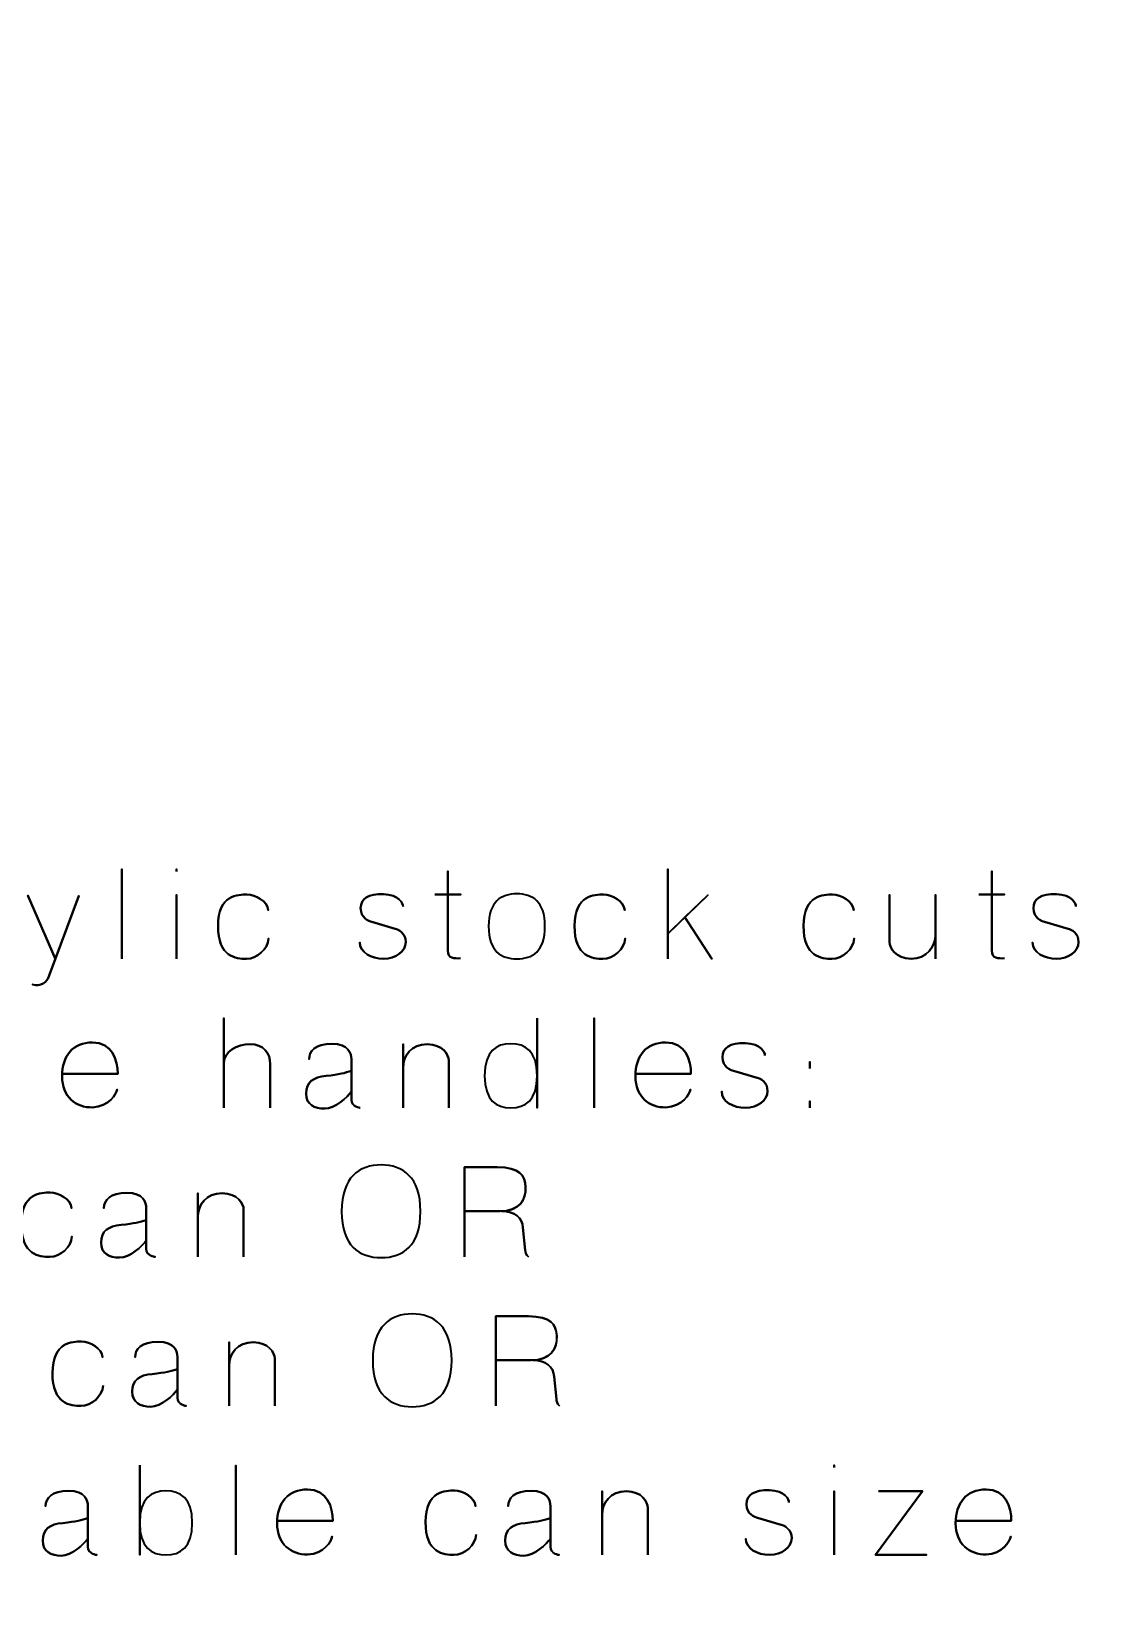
# Model space of a CAD drawing. Header units: inches. Extents: x 215 to 985, y -885 to -315.
# Drawn here: x 614.4 to 724.7, y -761.4 to -600.2 of the extents above; entities that cross this region are included whole.
import ezdxf

# ---------------------------------------------------------------- set-up
doc = ezdxf.new("R2010")
doc.units = ezdxf.units.IN
doc.header["$MEASUREMENT"] = 0
doc.layers.add('Layer 1', color=7, linetype='Continuous')

# ---------------------------------------------------------------- blocks, each defined once
blk = doc.blocks.new('block 322')
at = {"layer": 'Layer 1', "color": 179, "lineweight": 35, "true_color": 0x231f20}
for points, knots in [([(623.63, -695.05), (623.63, -695.05), (623.63, -685.89), (623.63, -685.89), (623.63, -685.89), (623.63, -695.05), (623.63, -695.05)], [0, 0, 0, 0, 1, 1, 1, 2, 2, 2, 2]), ([(629.24, -686.11), (629.24, -686.11), (629.24, -685.88), (629.24, -685.88), (629.24, -685.88), (629.24, -686.11), (629.24, -686.11)], [0, 0, 0, 0, 1, 1, 1, 2, 2, 2, 2]), ([(658.26, -694.99), (657.64, -695.02), (656.97, -695.05), (656.97, -694.2), (656.97, -693.34), (656.97, -686.07), (656.97, -686.07), (656.97, -686.07), (656.97, -693.34), (656.97, -694.2), (656.97, -695.05), (657.64, -695.02), (658.26, -694.99)], [0, 0, 0, 0, 1, 1, 1, 2, 2, 2, 3, 3, 3, 4, 4, 4, 4]), ([(679.46, -695.05), (679.46, -695.05), (679.46, -692.48), (679.46, -692.48), (679.46, -692.48), (681.21, -690.78), (681.21, -690.78), (681.21, -690.78), (683.98, -695.05), (683.98, -695.05), (683.98, -695.05), (681.21, -690.78), (681.21, -690.78), (681.21, -690.78), (683.55, -688.54), (683.55, -688.54), (683.55, -688.54), (679.46, -692.48), (679.46, -692.48), (679.46, -692.48), (679.46, -685.89), (679.46, -685.89), (679.46, -685.89), (679.46, -695.05), (679.46, -695.05)], [0, 0, 0, 0, 1, 1, 1, 2, 2, 2, 3, 3, 3, 4, 4, 4, 5, 5, 5, 6, 6, 6, 7, 7, 7, 8, 8, 8, 8]), ([(713.9, -694.99), (713.28, -695.02), (712.6, -695.05), (712.6, -694.2), (712.6, -693.34), (712.6, -686.07), (712.6, -686.07), (712.6, -686.07), (712.6, -693.34), (712.6, -694.2), (712.6, -695.05), (713.28, -695.02), (713.9, -694.99)], [0, 0, 0, 0, 1, 1, 1, 2, 2, 2, 3, 3, 3, 4, 4, 4, 4]), ([(616.85, -695.09), (616.85, -695.09), (614.01, -688.57), (614.01, -688.57), (614.01, -688.57), (616.85, -695.09), (616.85, -695.09)], [0, 0, 0, 0, 1, 1, 1, 2, 2, 2, 2]), ([(616.22, -696.76), (616.22, -696.76), (619.25, -688.62), (619.25, -688.62), (619.25, -688.62), (616.22, -696.76), (616.22, -696.76), (615.96, -697.48), (615.35, -697.93), (614.5, -697.67), (615.35, -697.93), (615.96, -697.48), (616.22, -696.76)], [0, 0, 0, 0, 1, 1, 1, 2, 2, 2, 3, 3, 3, 4, 4, 4, 4]), ([(629.24, -695.04), (629.24, -695.04), (629.24, -688.52), (629.24, -688.52), (629.24, -688.52), (629.24, -695.06), (629.24, -695.04)], [0, 0, 0, 0, 1, 1, 1, 2, 2, 2, 2]), ([(636.38, -695.05), (635.31, -695.05), (633.47, -694.87), (633.47, -691.68), (633.47, -688.51), (635.53, -688.47), (636.43, -688.47), (637.33, -688.47), (638.52, -689.17), (638.6, -690.06), (638.52, -689.17), (637.33, -688.47), (636.43, -688.47), (635.53, -688.47), (633.47, -688.51), (633.47, -691.68), (633.47, -694.87), (635.31, -695.05), (636.38, -695.05), (637.46, -695.05), (638.6, -694.05), (638.64, -692.98), (638.6, -694.05), (637.46, -695.05), (636.38, -695.05)], [0, 0, 0, 0, 1, 1, 1, 2, 2, 2, 3, 3, 3, 4, 4, 4, 5, 5, 5, 6, 6, 6, 7, 7, 7, 8, 8, 8, 8]), ([(652.39, -689.7), (652.42, -689.39), (652, -688.5), (650.4, -688.43), (648.8, -688.4), (648.06, -688.9), (648.06, -689.88), (648.06, -690.87), (648.89, -691.18), (649.19, -691.27), (649.19, -691.27), (651.59, -691.98), (651.59, -691.98), (651.91, -692.05), (652.67, -692.4), (652.67, -693.34), (652.67, -694.28), (651.67, -695.05), (650.4, -695.05), (649.13, -695.05), (647.97, -694.38), (647.97, -693.39), (647.97, -694.38), (649.13, -695.05), (650.4, -695.05), (651.67, -695.05), (652.67, -694.28), (652.67, -693.34), (652.67, -692.4), (651.91, -692.05), (651.59, -691.98), (651.59, -691.98), (649.19, -691.27), (649.19, -691.27), (648.89, -691.18), (648.06, -690.87), (648.06, -689.88), (648.06, -688.9), (648.8, -688.4), (650.4, -688.43), (652, -688.5), (652.42, -689.39), (652.39, -689.7)], [0, 0, 0, 0, 1, 1, 1, 2, 2, 2, 3, 3, 3, 4, 4, 4, 5, 5, 5, 6, 6, 6, 7, 7, 7, 8, 8, 8, 9, 9, 9, 10, 10, 10, 11, 11, 11, 12, 12, 12, 13, 13, 13, 14, 14, 14, 14]), ([(655.63, -688.47), (655.63, -688.47), (658.29, -688.47), (658.29, -688.47), (658.29, -688.47), (655.63, -688.47), (655.63, -688.47)], [0, 0, 0, 0, 1, 1, 1, 2, 2, 2, 2]), ([(661.14, -691.72), (661.14, -689.16), (662.45, -688.41), (664.03, -688.41), (665.61, -688.41), (666.91, -689.16), (666.91, -691.72), (666.91, -694.3), (665.61, -695.05), (664.03, -695.05), (662.45, -695.05), (661.14, -694.3), (661.14, -691.72)], [0, 0, 0, 0, 1, 1, 1, 2, 2, 2, 3, 3, 3, 4, 4, 4, 4]), ([(661.14, -691.72), (661.14, -689.16), (662.45, -688.41), (664.03, -688.41), (665.61, -688.41), (666.91, -689.16), (666.91, -691.72), (666.91, -694.3), (665.61, -695.05), (664.03, -695.05), (662.45, -695.05), (661.14, -694.3), (661.14, -691.72)], [0, 0, 0, 0, 1, 1, 1, 2, 2, 2, 3, 3, 3, 4, 4, 4, 4]), ([(672.84, -695.05), (671.77, -695.05), (669.93, -694.87), (669.93, -691.68), (669.93, -688.51), (671.99, -688.47), (672.89, -688.47), (673.79, -688.47), (674.99, -689.17), (675.06, -690.06), (674.99, -689.17), (673.79, -688.47), (672.89, -688.47), (671.99, -688.47), (669.93, -688.51), (669.93, -691.68), (669.93, -694.87), (671.77, -695.05), (672.84, -695.05), (673.92, -695.05), (675.06, -694.05), (675.1, -692.98), (675.06, -694.05), (673.92, -695.05), (672.84, -695.05)], [0, 0, 0, 0, 1, 1, 1, 2, 2, 2, 3, 3, 3, 4, 4, 4, 5, 5, 5, 6, 6, 6, 7, 7, 7, 8, 8, 8, 8]), ([(696.26, -695.05), (695.19, -695.05), (693.35, -694.87), (693.35, -691.68), (693.35, -688.51), (695.41, -688.47), (696.31, -688.47), (697.21, -688.47), (698.4, -689.17), (698.48, -690.06), (698.4, -689.17), (697.21, -688.47), (696.31, -688.47), (695.41, -688.47), (693.35, -688.51), (693.35, -691.68), (693.35, -694.87), (695.19, -695.05), (696.26, -695.05), (697.34, -695.05), (698.48, -694.05), (698.52, -692.98), (698.48, -694.05), (697.34, -695.05), (696.26, -695.05)], [0, 0, 0, 0, 1, 1, 1, 2, 2, 2, 3, 3, 3, 4, 4, 4, 5, 5, 5, 6, 6, 6, 7, 7, 7, 8, 8, 8, 8]), ([(702.15, -693.35), (702.15, -693.93), (702.74, -695.02), (704.35, -695.04), (705.97, -695.05), (706.84, -693.79), (706.84, -692.62), (706.84, -693.79), (705.97, -695.05), (704.35, -695.04), (702.74, -695.02), (702.15, -693.93), (702.15, -693.35), (702.15, -692.76), (702.15, -688.51), (702.15, -688.51), (702.15, -688.51), (702.15, -692.76), (702.15, -693.35)], [0, 0, 0, 0, 1, 1, 1, 2, 2, 2, 3, 3, 3, 4, 4, 4, 5, 5, 5, 6, 6, 6, 6]), ([(706.84, -695.04), (706.84, -695.04), (706.84, -688.51), (706.84, -688.51), (706.84, -688.51), (706.84, -695.04), (706.84, -695.04)], [0, 0, 0, 0, 1, 1, 1, 2, 2, 2, 2]), ([(711.27, -688.47), (711.27, -688.47), (713.92, -688.47), (713.92, -688.47), (713.92, -688.47), (711.27, -688.47), (711.27, -688.47)], [0, 0, 0, 0, 1, 1, 1, 2, 2, 2, 2]), ([(721.2, -689.7), (721.23, -689.39), (720.81, -688.5), (719.21, -688.43), (717.61, -688.4), (716.87, -688.9), (716.87, -689.88), (716.87, -690.87), (717.7, -691.18), (718, -691.27), (718, -691.27), (720.4, -691.98), (720.4, -691.98), (720.72, -692.05), (721.48, -692.4), (721.48, -693.34), (721.48, -694.28), (720.48, -695.05), (719.21, -695.05), (717.94, -695.05), (716.78, -694.38), (716.78, -693.39), (716.78, -694.38), (717.94, -695.05), (719.21, -695.05), (720.48, -695.05), (721.48, -694.28), (721.48, -693.34), (721.48, -692.4), (720.72, -692.05), (720.4, -691.98), (720.4, -691.98), (718, -691.27), (718, -691.27), (717.7, -691.18), (716.87, -690.87), (716.87, -689.88), (716.87, -688.9), (717.61, -688.4), (719.21, -688.43), (720.81, -688.5), (721.23, -689.39), (721.2, -689.7)], [0, 0, 0, 0, 1, 1, 1, 2, 2, 2, 3, 3, 3, 4, 4, 4, 5, 5, 5, 6, 6, 6, 7, 7, 7, 8, 8, 8, 9, 9, 9, 10, 10, 10, 11, 11, 11, 12, 12, 12, 13, 13, 13, 14, 14, 14, 14]), ([(634.07, -710.29), (634.07, -710.29), (634.07, -701.13), (634.07, -701.13), (634.07, -701.13), (634.07, -710.29), (634.07, -710.29)], [0, 0, 0, 0, 1, 1, 1, 2, 2, 2, 2]), ([(666.12, -701.11), (666.12, -701.11), (666.12, -710.29), (666.12, -710.29), (666.12, -710.29), (666.12, -701.11), (666.12, -701.11)], [0, 0, 0, 0, 1, 1, 1, 2, 2, 2, 2]), ([(671.93, -710.29), (671.93, -710.29), (671.93, -701.13), (671.93, -701.13), (671.93, -701.13), (671.93, -710.29), (671.93, -710.29)], [0, 0, 0, 0, 1, 1, 1, 2, 2, 2, 2]), ([(623.21, -706.81), (623.21, -705.4), (622.65, -703.6), (620.63, -703.6), (618.62, -703.6), (617.52, -704.97), (617.52, -707.06), (617.52, -709.17), (618.94, -710.29), (620.63, -710.24), (622.33, -710.19), (623.07, -708.87), (623.16, -708.4), (623.07, -708.87), (622.33, -710.19), (620.63, -710.24), (618.94, -710.29), (617.52, -709.17), (617.52, -707.06), (617.52, -704.97), (618.62, -703.6), (620.63, -703.6), (622.65, -703.6), (623.21, -705.4), (623.21, -706.81), (623.21, -706.81), (617.53, -706.81), (617.53, -706.81), (617.53, -706.81), (623.21, -706.81), (623.21, -706.81)], [0, 0, 0, 0, 1, 1, 1, 2, 2, 2, 3, 3, 3, 4, 4, 4, 5, 5, 5, 6, 6, 6, 7, 7, 7, 8, 8, 8, 9, 9, 9, 10, 10, 10, 10]), ([(638.82, -710.29), (638.82, -710.29), (638.82, -706.99), (638.82, -705.83), (638.82, -704.68), (638.12, -703.8), (636.76, -703.78), (635.38, -703.75), (634.07, -704.59), (634.07, -705.69), (634.07, -704.59), (635.38, -703.75), (636.76, -703.78), (638.12, -703.8), (638.82, -704.68), (638.82, -705.83), (638.82, -706.99), (638.82, -710.29), (638.82, -710.29)], [0, 0, 0, 0, 1, 1, 1, 2, 2, 2, 3, 3, 3, 4, 4, 4, 5, 5, 5, 6, 6, 6, 6]), ([(648.01, -710.29), (648.01, -710.29), (647.11, -710.23), (647.11, -709.46), (647.11, -709.46), (647.11, -705.29), (647.11, -705.29), (647.11, -704.75), (646.84, -703.74), (645.13, -703.74), (643.41, -703.74), (642.78, -704.51), (642.78, -705.31), (642.78, -704.51), (643.41, -703.74), (645.13, -703.74), (646.84, -703.74), (647.11, -704.75), (647.11, -705.29), (647.11, -705.29), (647.11, -709.46), (647.11, -709.46), (647.11, -710.23), (648.01, -710.29), (648.01, -710.29)], [0, 0, 0, 0, 1, 1, 1, 2, 2, 2, 3, 3, 3, 4, 4, 4, 5, 5, 5, 6, 6, 6, 7, 7, 7, 8, 8, 8, 8]), ([(657.07, -710.29), (657.07, -710.29), (657.07, -706.05), (657.07, -705.46), (657.07, -704.88), (656.48, -703.79), (654.87, -703.78), (653.24, -703.76), (652.39, -705.02), (652.39, -706.19), (652.39, -705.02), (653.24, -703.76), (654.87, -703.78), (656.48, -703.79), (657.07, -704.88), (657.07, -705.46), (657.07, -706.05), (657.07, -710.29), (657.07, -710.29)], [0, 0, 0, 0, 1, 1, 1, 2, 2, 2, 3, 3, 3, 4, 4, 4, 5, 5, 5, 6, 6, 6, 6]), ([(652.39, -710.29), (652.39, -710.29), (652.39, -703.78), (652.39, -703.78), (652.39, -703.78), (652.39, -710.29), (652.39, -710.29)], [0, 0, 0, 0, 1, 1, 1, 2, 2, 2, 2]), ([(663.42, -703.74), (664.89, -703.74), (666.11, -704.47), (666.11, -707.01), (666.11, -709.55), (664.89, -710.29), (663.42, -710.29), (661.94, -710.29), (660.74, -709.55), (660.74, -707.01), (660.74, -704.47), (661.94, -703.74), (663.42, -703.74)], [0, 0, 0, 0, 1, 1, 1, 2, 2, 2, 3, 3, 3, 4, 4, 4, 4]), ([(663.42, -703.74), (664.89, -703.74), (666.11, -704.47), (666.11, -707.01), (666.11, -709.55), (664.89, -710.29), (663.42, -710.29), (661.94, -710.29), (660.74, -709.55), (660.74, -707.01), (660.74, -704.47), (661.94, -703.74), (663.42, -703.74)], [0, 0, 0, 0, 1, 1, 1, 2, 2, 2, 3, 3, 3, 4, 4, 4, 4]), ([(676.17, -706.81), (676.17, -706.81), (681.84, -706.81), (681.84, -706.81), (681.84, -705.4), (681.29, -703.6), (679.27, -703.6), (677.26, -703.6), (676.16, -704.97), (676.16, -707.06), (676.16, -709.17), (677.58, -710.29), (679.27, -710.24), (680.97, -710.19), (681.7, -708.87), (681.79, -708.4), (681.7, -708.87), (680.97, -710.19), (679.27, -710.24), (677.58, -710.29), (676.16, -709.17), (676.16, -707.06), (676.16, -704.97), (677.26, -703.6), (679.27, -703.6), (681.29, -703.6), (681.84, -705.4), (681.84, -706.81), (681.84, -706.81), (676.17, -706.81), (676.17, -706.81)], [0, 0, 0, 0, 1, 1, 1, 2, 2, 2, 3, 3, 3, 4, 4, 4, 5, 5, 5, 6, 6, 6, 7, 7, 7, 8, 8, 8, 9, 9, 9, 10, 10, 10, 10]), ([(689.4, -704.94), (689.43, -704.63), (689.01, -703.74), (687.41, -703.67), (685.81, -703.64), (685.07, -704.14), (685.07, -705.12), (685.07, -706.11), (685.9, -706.42), (686.2, -706.51), (686.2, -706.51), (688.6, -707.22), (688.6, -707.22), (688.92, -707.29), (689.68, -707.64), (689.68, -708.58), (689.68, -709.52), (688.68, -710.29), (687.41, -710.29), (686.14, -710.29), (684.98, -709.62), (684.98, -708.63), (684.98, -709.62), (686.14, -710.29), (687.41, -710.29), (688.68, -710.29), (689.68, -709.52), (689.68, -708.58), (689.68, -707.64), (688.92, -707.29), (688.6, -707.22), (688.6, -707.22), (686.2, -706.51), (686.2, -706.51), (685.9, -706.42), (685.07, -706.11), (685.07, -705.12), (685.07, -704.14), (685.81, -703.64), (687.41, -703.67), (689.01, -703.74), (689.43, -704.63), (689.4, -704.94)], [0, 0, 0, 0, 1, 1, 1, 2, 2, 2, 3, 3, 3, 4, 4, 4, 5, 5, 5, 6, 6, 6, 7, 7, 7, 8, 8, 8, 9, 9, 9, 10, 10, 10, 11, 11, 11, 12, 12, 12, 13, 13, 13, 14, 14, 14, 14]), ([(694.01, -706.28), (694.01, -706.28), (694.01, -705.58), (694.01, -705.58), (694.01, -705.58), (694.01, -706.28), (694.01, -706.28)], [0, 0, 0, 0, 1, 1, 1, 2, 2, 2, 2]), ([(647.11, -708.63), (646.73, -709.17), (645.42, -710.4), (644.38, -710.37), (643.33, -710.33), (642.49, -710), (642.49, -708.83), (642.49, -707.65), (643.2, -707.15), (644.54, -707.03), (645.88, -706.9), (646.47, -706.7), (647.11, -706.52), (646.47, -706.7), (645.88, -706.9), (644.54, -707.03), (643.2, -707.15), (642.49, -707.65), (642.49, -708.83), (642.49, -710), (643.33, -710.33), (644.38, -710.37), (645.42, -710.4), (646.73, -709.17), (647.11, -708.63)], [0, 0, 0, 0, 1, 1, 1, 2, 2, 2, 3, 3, 3, 4, 4, 4, 5, 5, 5, 6, 6, 6, 7, 7, 7, 8, 8, 8, 8]), ([(694.01, -710.29), (694.01, -710.29), (694.01, -709.59), (694.01, -709.59), (694.01, -709.59), (694.01, -710.29), (694.01, -710.29)], [0, 0, 0, 0, 1, 1, 1, 2, 2, 2, 2]), ([(646.11, -720.88), (646.11, -717.38), (647.92, -716.13), (650.15, -716.13), (652.37, -716.13), (654.18, -717.38), (654.18, -720.88), (654.18, -724.39), (652.37, -725.61), (650.15, -725.61), (647.92, -725.61), (646.11, -724.39), (646.11, -720.88)], [0, 0, 0, 0, 1, 1, 1, 2, 2, 2, 3, 3, 3, 4, 4, 4, 4]), ([(646.11, -720.88), (646.11, -717.38), (647.92, -716.13), (650.15, -716.13), (652.37, -716.13), (654.18, -717.38), (654.18, -720.88), (654.18, -724.39), (652.37, -725.61), (650.15, -725.61), (647.92, -725.61), (646.11, -724.39), (646.11, -720.88)], [0, 0, 0, 0, 1, 1, 1, 2, 2, 2, 3, 3, 3, 4, 4, 4, 4]), ([(658.69, -725.53), (658.69, -725.53), (658.69, -716.37), (658.69, -716.37), (658.69, -716.37), (662.03, -716.37), (662.03, -716.37), (664.37, -716.37), (664.86, -717.17), (664.93, -718.41), (664.98, -719.64), (664.36, -720.86), (662.29, -720.86), (662.29, -720.86), (658.69, -720.86), (658.69, -720.86), (658.69, -720.86), (662.29, -720.86), (662.29, -720.86), (664.32, -720.86), (664.98, -719.64), (664.93, -718.41), (664.86, -717.17), (664.32, -716.37), (662.03, -716.37), (662.03, -716.37), (658.69, -716.37), (658.69, -716.37), (658.69, -716.37), (658.69, -725.53), (658.69, -725.53)], [0, 0, 0, 0, 1, 1, 1, 2, 2, 2, 3, 3, 3, 4, 4, 4, 5, 5, 5, 6, 6, 6, 7, 7, 7, 8, 8, 8, 9, 9, 9, 10, 10, 10, 10]), ([(616.26, -725.53), (615.2, -725.53), (613.35, -725.35), (613.35, -722.17), (613.35, -718.99), (615.41, -718.95), (616.31, -718.95), (617.21, -718.95), (618.41, -719.65), (618.48, -720.54), (618.41, -719.65), (617.21, -718.95), (616.31, -718.95), (615.41, -718.95), (613.35, -718.99), (613.35, -722.17), (613.35, -725.35), (615.2, -725.53), (616.26, -725.53), (617.34, -725.53), (618.48, -724.53), (618.52, -723.46), (618.48, -724.53), (617.34, -725.53), (616.26, -725.53)], [0, 0, 0, 0, 1, 1, 1, 2, 2, 2, 3, 3, 3, 4, 4, 4, 5, 5, 5, 6, 6, 6, 7, 7, 7, 8, 8, 8, 8]), ([(626.13, -724.7), (626.13, -724.7), (626.13, -720.53), (626.13, -720.53), (626.13, -719.99), (625.86, -718.98), (624.15, -718.98), (622.43, -718.98), (621.8, -719.75), (621.8, -720.55), (621.8, -719.75), (622.43, -718.98), (624.15, -718.98), (625.86, -718.98), (626.13, -719.99), (626.13, -720.53), (626.13, -720.53), (626.13, -724.7), (626.13, -724.7), (626.13, -725.47), (627.03, -725.53), (627.03, -725.53), (627.03, -725.53), (626.13, -725.47), (626.13, -724.7)], [0, 0, 0, 0, 1, 1, 1, 2, 2, 2, 3, 3, 3, 4, 4, 4, 5, 5, 5, 6, 6, 6, 7, 7, 7, 8, 8, 8, 8]), ([(636.09, -725.53), (636.09, -725.53), (636.09, -721.29), (636.09, -720.7), (636.09, -720.12), (635.5, -719.03), (633.89, -719.02), (632.26, -719), (631.41, -720.26), (631.41, -721.43), (631.41, -720.26), (632.26, -719), (633.89, -719.02), (635.5, -719.03), (636.09, -720.12), (636.09, -720.7), (636.09, -721.29), (636.09, -725.53), (636.09, -725.53)], [0, 0, 0, 0, 1, 1, 1, 2, 2, 2, 3, 3, 3, 4, 4, 4, 5, 5, 5, 6, 6, 6, 6]), ([(631.41, -725.53), (631.41, -725.53), (631.41, -719.02), (631.41, -719.02), (631.41, -719.02), (631.41, -725.53), (631.41, -725.53)], [0, 0, 0, 0, 1, 1, 1, 2, 2, 2, 2]), ([(623.4, -725.61), (622.35, -725.57), (621.51, -725.24), (621.51, -724.07), (621.51, -722.89), (622.22, -722.39), (623.56, -722.27), (624.9, -722.14), (625.49, -721.94), (626.13, -721.76), (625.49, -721.94), (624.9, -722.14), (623.56, -722.27), (622.22, -722.39), (621.51, -722.89), (621.51, -724.07), (621.51, -725.24), (622.35, -725.57), (623.4, -725.61), (624.44, -725.64), (625.75, -724.41), (626.13, -723.87), (625.75, -724.41), (624.44, -725.64), (623.4, -725.61)], [0, 0, 0, 0, 1, 1, 1, 2, 2, 2, 3, 3, 3, 4, 4, 4, 5, 5, 5, 6, 6, 6, 7, 7, 7, 8, 8, 8, 8]), ([(665.21, -725.53), (664.95, -725.35), (664.89, -725), (664.89, -724.84), (664.89, -724.84), (664.66, -722.53), (664.66, -722.53), (664.59, -721.54), (663.87, -720.86), (662.46, -720.86), (663.87, -720.86), (664.59, -721.54), (664.66, -722.53), (664.66, -722.53), (664.89, -724.84), (664.89, -724.84), (664.89, -725), (664.95, -725.35), (665.21, -725.53)], [0, 0, 0, 0, 1, 1, 1, 2, 2, 2, 3, 3, 3, 4, 4, 4, 5, 5, 5, 6, 6, 6, 6]), ([(649.3, -736.12), (649.3, -732.62), (651.11, -731.37), (653.33, -731.37), (655.56, -731.37), (657.37, -732.62), (657.37, -736.12), (657.37, -739.63), (655.56, -740.85), (653.33, -740.85), (651.11, -740.85), (649.3, -739.63), (649.3, -736.12)], [0, 0, 0, 0, 1, 1, 1, 2, 2, 2, 3, 3, 3, 4, 4, 4, 4]), ([(649.3, -736.12), (649.3, -732.62), (651.11, -731.37), (653.33, -731.37), (655.56, -731.37), (657.37, -732.62), (657.37, -736.12), (657.37, -739.63), (655.56, -740.85), (653.33, -740.85), (651.11, -740.85), (649.3, -739.63), (649.3, -736.12)], [0, 0, 0, 0, 1, 1, 1, 2, 2, 2, 3, 3, 3, 4, 4, 4, 4]), ([(661.88, -740.77), (661.88, -740.77), (661.88, -731.61), (661.88, -731.61), (661.88, -731.61), (665.22, -731.61), (665.22, -731.61), (667.56, -731.61), (668.05, -732.41), (668.12, -733.65), (668.17, -734.88), (667.54, -736.1), (665.47, -736.1), (665.47, -736.1), (661.88, -736.1), (661.88, -736.1), (661.88, -736.1), (665.47, -736.1), (665.47, -736.1), (667.51, -736.1), (668.17, -734.88), (668.12, -733.65), (668.05, -732.41), (667.51, -731.61), (665.22, -731.61), (665.22, -731.61), (661.88, -731.61), (661.88, -731.61), (661.88, -731.61), (661.88, -740.77), (661.88, -740.77)], [0, 0, 0, 0, 1, 1, 1, 2, 2, 2, 3, 3, 3, 4, 4, 4, 5, 5, 5, 6, 6, 6, 7, 7, 7, 8, 8, 8, 9, 9, 9, 10, 10, 10, 10]), ([(621.71, -738.7), (621.67, -739.77), (620.53, -740.77), (619.45, -740.77), (618.38, -740.77), (616.54, -740.59), (616.54, -737.4), (616.54, -734.23), (618.6, -734.19), (619.5, -734.19), (620.4, -734.19), (621.6, -734.89), (621.67, -735.78), (621.6, -734.89), (620.4, -734.19), (619.5, -734.19), (618.6, -734.19), (616.54, -734.23), (616.54, -737.4), (616.54, -740.59), (618.38, -740.77), (619.45, -740.77), (620.53, -740.77), (621.67, -739.77), (621.71, -738.7)], [0, 0, 0, 0, 1, 1, 1, 2, 2, 2, 3, 3, 3, 4, 4, 4, 5, 5, 5, 6, 6, 6, 7, 7, 7, 8, 8, 8, 8]), ([(629.32, -739.94), (629.32, -739.94), (629.32, -735.77), (629.32, -735.77), (629.32, -735.23), (629.05, -734.22), (627.34, -734.22), (625.62, -734.22), (624.99, -734.99), (624.99, -735.79), (624.99, -734.99), (625.62, -734.22), (627.34, -734.22), (629.05, -734.22), (629.32, -735.23), (629.32, -735.77), (629.32, -735.77), (629.32, -739.94), (629.32, -739.94), (629.32, -740.71), (630.22, -740.77), (630.22, -740.77), (630.22, -740.77), (629.32, -740.71), (629.32, -739.94)], [0, 0, 0, 0, 1, 1, 1, 2, 2, 2, 3, 3, 3, 4, 4, 4, 5, 5, 5, 6, 6, 6, 7, 7, 7, 8, 8, 8, 8]), ([(639.27, -740.77), (639.27, -740.77), (639.27, -736.53), (639.27, -735.94), (639.27, -735.36), (638.69, -734.27), (637.08, -734.26), (635.45, -734.24), (634.6, -735.5), (634.6, -736.67), (634.6, -735.5), (635.45, -734.24), (637.08, -734.26), (638.69, -734.27), (639.27, -735.36), (639.27, -735.94), (639.27, -736.53), (639.27, -740.77), (639.27, -740.77)], [0, 0, 0, 0, 1, 1, 1, 2, 2, 2, 3, 3, 3, 4, 4, 4, 5, 5, 5, 6, 6, 6, 6]), ([(634.6, -740.77), (634.6, -740.77), (634.6, -734.26), (634.6, -734.26), (634.6, -734.26), (634.6, -740.77), (634.6, -740.77)], [0, 0, 0, 0, 1, 1, 1, 2, 2, 2, 2]), ([(668.4, -740.77), (668.14, -740.59), (668.08, -740.24), (668.08, -740.08), (668.08, -740.08), (667.85, -737.77), (667.85, -737.77), (667.77, -736.78), (667.06, -736.1), (665.65, -736.1), (667.06, -736.1), (667.77, -736.78), (667.85, -737.77), (667.85, -737.77), (668.08, -740.08), (668.08, -740.08), (668.08, -740.24), (668.14, -740.59), (668.4, -740.77)], [0, 0, 0, 0, 1, 1, 1, 2, 2, 2, 3, 3, 3, 4, 4, 4, 5, 5, 5, 6, 6, 6, 6]), ([(626.59, -740.85), (625.53, -740.81), (624.7, -740.48), (624.7, -739.31), (624.7, -738.13), (625.41, -737.63), (626.75, -737.51), (628.09, -737.38), (628.68, -737.18), (629.32, -737), (628.68, -737.18), (628.09, -737.38), (626.75, -737.51), (625.41, -737.63), (624.7, -738.13), (624.7, -739.31), (624.7, -740.48), (625.53, -740.81), (626.59, -740.85), (627.63, -740.88), (628.94, -739.65), (629.32, -739.11), (628.94, -739.65), (627.63, -740.88), (626.59, -740.85)], [0, 0, 0, 0, 1, 1, 1, 2, 2, 2, 3, 3, 3, 4, 4, 4, 5, 5, 5, 6, 6, 6, 7, 7, 7, 8, 8, 8, 8]), ([(625.46, -746.82), (625.46, -746.82), (625.46, -756.01), (625.46, -756.01), (625.46, -756.01), (625.46, -746.82), (625.46, -746.82)], [0, 0, 0, 0, 1, 1, 1, 2, 2, 2, 2]), ([(635.29, -756.01), (635.29, -756.01), (635.29, -746.85), (635.29, -746.85), (635.29, -746.85), (635.29, -756.01), (635.29, -756.01)], [0, 0, 0, 0, 1, 1, 1, 2, 2, 2, 2]), ([(696.49, -747.07), (696.49, -747.07), (696.49, -746.84), (696.49, -746.84), (696.49, -746.84), (696.49, -747.07), (696.49, -747.07)], [0, 0, 0, 0, 1, 1, 1, 2, 2, 2, 2]), ([(639.53, -752.53), (639.53, -752.53), (645.21, -752.53), (645.21, -752.53), (645.21, -751.12), (644.65, -749.32), (642.63, -749.32), (640.62, -749.32), (639.52, -750.69), (639.52, -752.78), (639.52, -754.89), (640.94, -756.01), (642.63, -755.96), (644.33, -755.91), (645.07, -754.59), (645.15, -754.12), (645.07, -754.59), (644.33, -755.91), (642.63, -755.96), (640.94, -756.01), (639.52, -754.89), (639.52, -752.78), (639.52, -750.69), (640.62, -749.32), (642.63, -749.32), (644.65, -749.32), (645.21, -751.12), (645.21, -752.53), (645.21, -752.53), (639.53, -752.53), (639.53, -752.53)], [0, 0, 0, 0, 1, 1, 1, 2, 2, 2, 3, 3, 3, 4, 4, 4, 5, 5, 5, 6, 6, 6, 7, 7, 7, 8, 8, 8, 9, 9, 9, 10, 10, 10, 10]), ([(659.86, -753.94), (659.82, -755.01), (658.68, -756.01), (657.6, -756.01), (656.53, -756.01), (654.69, -755.83), (654.69, -752.64), (654.69, -749.47), (656.75, -749.43), (657.65, -749.43), (658.55, -749.43), (659.75, -750.13), (659.82, -751.02), (659.75, -750.13), (658.55, -749.43), (657.65, -749.43), (656.75, -749.43), (654.69, -749.47), (654.69, -752.64), (654.69, -755.83), (656.53, -756.01), (657.6, -756.01), (658.68, -756.01), (659.82, -755.01), (659.86, -753.94)], [0, 0, 0, 0, 1, 1, 1, 2, 2, 2, 3, 3, 3, 4, 4, 4, 5, 5, 5, 6, 6, 6, 7, 7, 7, 8, 8, 8, 8]), ([(691.86, -750.66), (691.89, -750.35), (691.47, -749.46), (689.87, -749.39), (688.27, -749.36), (687.53, -749.86), (687.53, -750.84), (687.53, -751.83), (688.36, -752.14), (688.66, -752.23), (688.66, -752.23), (691.06, -752.94), (691.06, -752.94), (691.38, -753.01), (692.14, -753.36), (692.14, -754.3), (692.14, -755.24), (691.14, -756.01), (689.87, -756.01), (688.6, -756.01), (687.45, -755.34), (687.45, -754.35), (687.45, -755.34), (688.6, -756.01), (689.87, -756.01), (691.14, -756.01), (692.14, -755.24), (692.14, -754.3), (692.14, -753.36), (691.38, -753.01), (691.06, -752.94), (691.06, -752.94), (688.66, -752.23), (688.66, -752.23), (688.36, -752.14), (687.53, -751.83), (687.53, -750.84), (687.53, -749.86), (688.27, -749.36), (689.87, -749.39), (691.47, -749.46), (691.89, -750.35), (691.86, -750.66)], [0, 0, 0, 0, 1, 1, 1, 2, 2, 2, 3, 3, 3, 4, 4, 4, 5, 5, 5, 6, 6, 6, 7, 7, 7, 8, 8, 8, 9, 9, 9, 10, 10, 10, 11, 11, 11, 12, 12, 12, 13, 13, 13, 14, 14, 14, 14]), ([(708.92, -752.53), (708.92, -752.53), (714.6, -752.53), (714.6, -752.53), (714.6, -751.12), (714.04, -749.32), (712.02, -749.32), (710.01, -749.32), (708.91, -750.69), (708.91, -752.78), (708.91, -754.89), (710.33, -756.01), (712.02, -755.96), (713.72, -755.91), (714.46, -754.59), (714.55, -754.12), (714.46, -754.59), (713.72, -755.91), (712.02, -755.96), (710.33, -756.01), (708.91, -754.89), (708.91, -752.78), (708.91, -750.69), (710.01, -749.32), (712.02, -749.32), (714.04, -749.32), (714.6, -751.12), (714.6, -752.53), (714.6, -752.53), (708.92, -752.53), (708.92, -752.53)], [0, 0, 0, 0, 1, 1, 1, 2, 2, 2, 3, 3, 3, 4, 4, 4, 5, 5, 5, 6, 6, 6, 7, 7, 7, 8, 8, 8, 9, 9, 9, 10, 10, 10, 10]), ([(620.17, -755.18), (620.17, -755.18), (620.17, -751.01), (620.17, -751.01), (620.17, -750.47), (619.91, -749.46), (618.19, -749.46), (616.48, -749.46), (615.84, -750.23), (615.84, -751.03), (615.84, -750.23), (616.48, -749.46), (618.19, -749.46), (619.91, -749.46), (620.17, -750.47), (620.17, -751.01), (620.17, -751.01), (620.17, -755.18), (620.17, -755.18), (620.17, -755.95), (621.07, -756.01), (621.07, -756.01), (621.07, -756.01), (620.17, -755.95), (620.17, -755.18)], [0, 0, 0, 0, 1, 1, 1, 2, 2, 2, 3, 3, 3, 4, 4, 4, 5, 5, 5, 6, 6, 6, 7, 7, 7, 8, 8, 8, 8]), ([(628.15, -749.46), (629.63, -749.46), (630.84, -750.18), (630.84, -752.73), (630.84, -755.27), (629.63, -756.01), (628.15, -756.01), (626.66, -756.01), (625.46, -755.27), (625.46, -752.73), (625.46, -750.18), (626.66, -749.46), (628.15, -749.46)], [0, 0, 0, 0, 1, 1, 1, 2, 2, 2, 3, 3, 3, 4, 4, 4, 4]), ([(628.15, -749.46), (629.63, -749.46), (630.84, -750.18), (630.84, -752.73), (630.84, -755.27), (629.63, -756.01), (628.15, -756.01), (626.66, -756.01), (625.46, -755.27), (625.46, -752.73), (625.46, -750.18), (626.66, -749.46), (628.15, -749.46)], [0, 0, 0, 0, 1, 1, 1, 2, 2, 2, 3, 3, 3, 4, 4, 4, 4]), ([(667.47, -755.18), (667.47, -755.18), (667.47, -751.01), (667.47, -751.01), (667.47, -750.47), (667.2, -749.46), (665.49, -749.46), (663.77, -749.46), (663.14, -750.23), (663.14, -751.03), (663.14, -750.23), (663.77, -749.46), (665.49, -749.46), (667.2, -749.46), (667.47, -750.47), (667.47, -751.01), (667.47, -751.01), (667.47, -755.18), (667.47, -755.18), (667.47, -755.95), (668.37, -756.01), (668.37, -756.01), (668.37, -756.01), (667.47, -755.95), (667.47, -755.18)], [0, 0, 0, 0, 1, 1, 1, 2, 2, 2, 3, 3, 3, 4, 4, 4, 5, 5, 5, 6, 6, 6, 7, 7, 7, 8, 8, 8, 8]), ([(677.42, -756.01), (677.42, -756.01), (677.42, -751.77), (677.42, -751.18), (677.42, -750.6), (676.84, -749.51), (675.23, -749.5), (673.6, -749.48), (672.75, -750.74), (672.75, -751.91), (672.75, -750.74), (673.6, -749.48), (675.23, -749.5), (676.84, -749.51), (677.42, -750.6), (677.42, -751.18), (677.42, -751.77), (677.42, -756.01), (677.42, -756.01)], [0, 0, 0, 0, 1, 1, 1, 2, 2, 2, 3, 3, 3, 4, 4, 4, 5, 5, 5, 6, 6, 6, 6]), ([(672.75, -756.01), (672.75, -756.01), (672.75, -749.5), (672.75, -749.5), (672.75, -749.5), (672.75, -756.01), (672.75, -756.01)], [0, 0, 0, 0, 1, 1, 1, 2, 2, 2, 2]), ([(696.49, -756), (696.49, -756), (696.49, -749.48), (696.49, -749.48), (696.49, -749.48), (696.49, -756.02), (696.49, -756)], [0, 0, 0, 0, 1, 1, 1, 2, 2, 2, 2]), ([(701.03, -749.5), (701.03, -749.5), (705.52, -749.5), (705.52, -749.5), (705.52, -749.5), (700.72, -756.01), (700.72, -756.01), (700.72, -756.01), (705.92, -756.01), (705.92, -756.01), (705.92, -756.01), (700.72, -756.01), (700.72, -756.01), (700.72, -756.01), (705.52, -749.5), (705.52, -749.5), (705.52, -749.5), (701.03, -749.5), (701.03, -749.5)], [0, 0, 0, 0, 1, 1, 1, 2, 2, 2, 3, 3, 3, 4, 4, 4, 5, 5, 5, 6, 6, 6, 6]), ([(617.44, -756.09), (616.39, -756.05), (615.55, -755.72), (615.55, -754.55), (615.55, -753.37), (616.26, -752.87), (617.61, -752.75), (618.94, -752.62), (619.54, -752.42), (620.17, -752.24), (619.54, -752.42), (618.94, -752.62), (617.61, -752.75), (616.26, -752.87), (615.55, -753.37), (615.55, -754.55), (615.55, -755.72), (616.39, -756.05), (617.44, -756.09), (618.48, -756.12), (619.79, -754.89), (620.17, -754.35), (619.79, -754.89), (618.48, -756.12), (617.44, -756.09)], [0, 0, 0, 0, 1, 1, 1, 2, 2, 2, 3, 3, 3, 4, 4, 4, 5, 5, 5, 6, 6, 6, 7, 7, 7, 8, 8, 8, 8]), ([(664.74, -756.09), (663.68, -756.05), (662.85, -755.72), (662.85, -754.55), (662.85, -753.37), (663.56, -752.87), (664.9, -752.75), (666.24, -752.62), (666.83, -752.42), (667.47, -752.24), (666.83, -752.42), (666.24, -752.62), (664.9, -752.75), (663.56, -752.87), (662.85, -753.37), (662.85, -754.55), (662.85, -755.72), (663.68, -756.05), (664.74, -756.09), (665.78, -756.12), (667.09, -754.89), (667.47, -754.35), (667.09, -754.89), (665.78, -756.12), (664.74, -756.09)], [0, 0, 0, 0, 1, 1, 1, 2, 2, 2, 3, 3, 3, 4, 4, 4, 5, 5, 5, 6, 6, 6, 7, 7, 7, 8, 8, 8, 8])]:
    blk.add_open_spline(points, degree=3, knots=knots, dxfattribs=at)

msp = doc.modelspace()

# ---------------------------------------------------------------- linework, layer by layer
at = {"layer": 'Layer 1', "color": 179, "lineweight": 35, "true_color": 0x231f20}
msp.add_open_spline([(984.67, -870.21), (984.67, -878.5), (977.96, -885.21), (969.67, -885.21), (969.67, -885.21), (229.67, -885.21), (229.67, -885.21), (221.39, -885.21), (214.67, -878.5), (214.67, -870.21), (214.67, -870.21), (214.67, -330.21), (214.67, -330.21), (214.67, -321.93), (221.39, -315.21), (229.67, -315.21), (229.67, -315.21), (969.67, -315.21), (969.67, -315.21), (977.96, -315.21), (984.67, -321.93), (984.67, -330.21), (984.67, -330.21), (984.67, -870.21), (984.67, -870.21)], degree=3, knots=[0, 0, 0, 0, 1, 1, 1, 2, 2, 2, 3, 3, 3, 4, 4, 4, 5, 5, 5, 6, 6, 6, 7, 7, 7, 8, 8, 8, 8], dxfattribs=at)

# ---------------------------------------------------------------- block references
at = {"layer": 'Layer 1'}
msp.add_blockref('block 322', (0, 0), dxfattribs=at)

doc.saveas('drawing.dxf')
